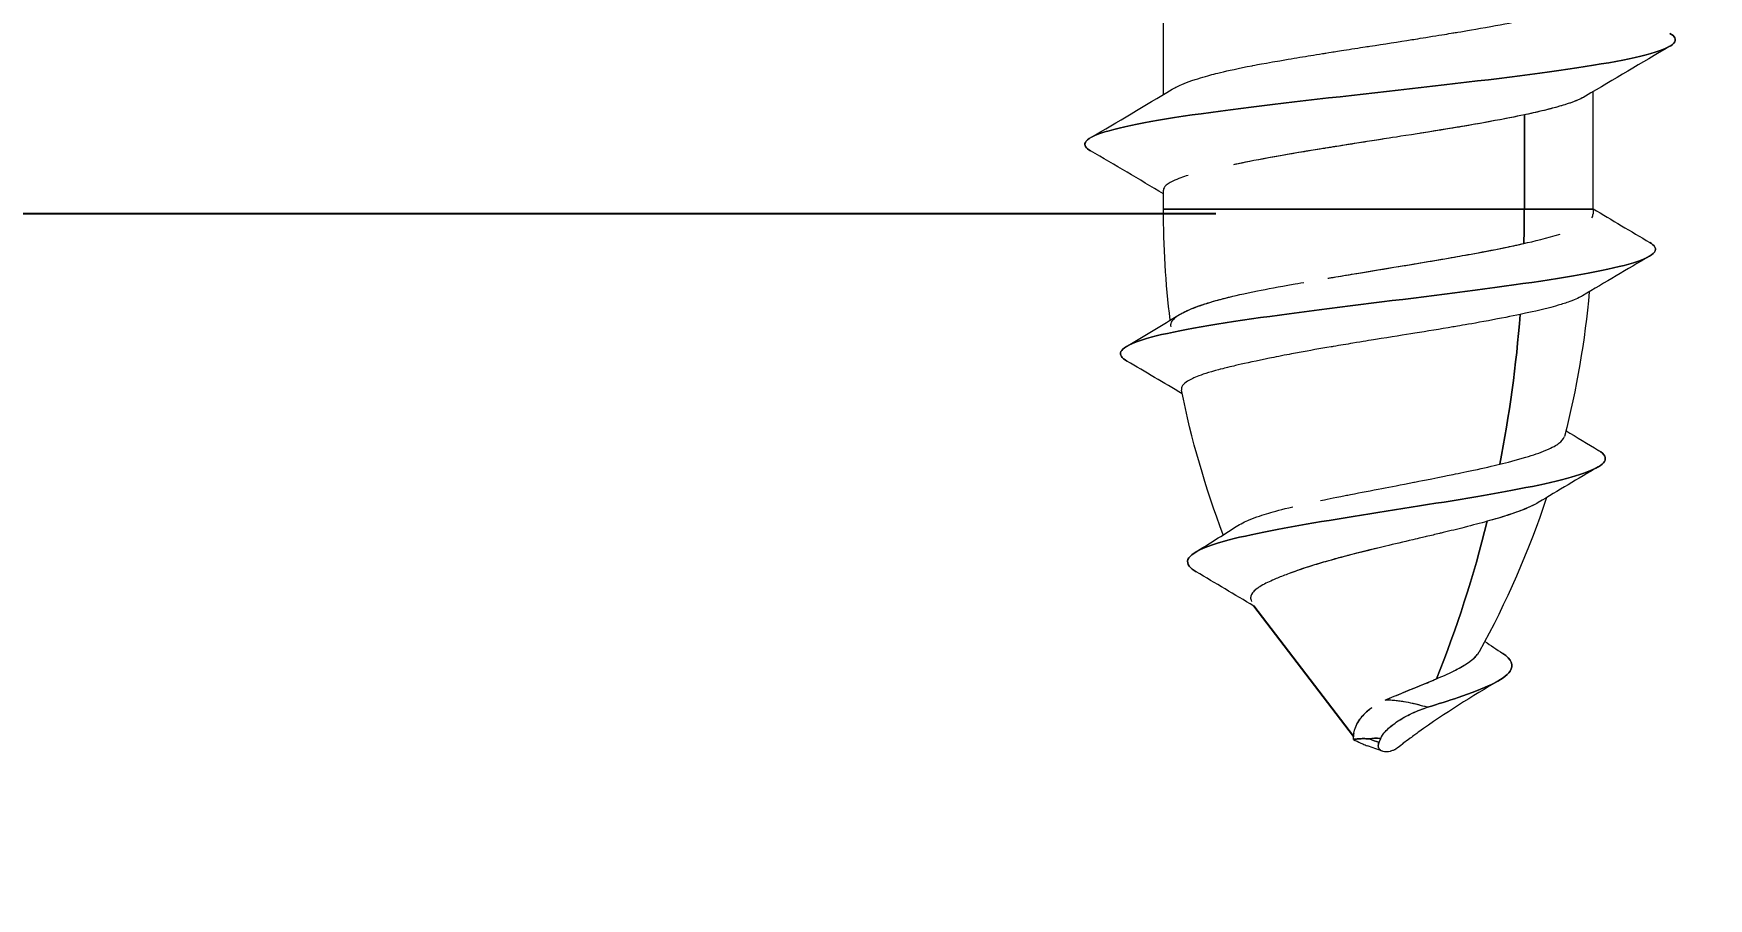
# Model space of a CAD drawing. Header units: inches. Extents: x 10 to 190, y 5 to 37.
# Drawn here: x 102.558 to 103.443, y 8.335 to 8.792 of the extents above; entities that cross this region are included whole.
import ezdxf
from ezdxf import colors
from ezdxf.entities.mleader import LeaderData, LeaderLine
from ezdxf.math import Vec2, Vec3

# ---------------------------------------------------------------- set-up
doc = ezdxf.new("R2010")
doc.units = ezdxf.units.IN
doc.header["$MEASUREMENT"] = 0
doc.styles.add('Tahoma', font='tahoma.ttf')

msp = doc.modelspace()

# ---------------------------------------------------------------- linework, layer by layer
at = {"color": 0, "linetype": 'Continuous', "lineweight": 0, "extrusion": (-1, 6.12323e-17, 0)}
for p, q in [((103.15456, 8.75995), (103.15456, 8.81919)), ((103.19087, 8.773), (103.19087, 8.773)), ((103.19087, 8.773), (103.19087, 8.773)), ((103.38156, 8.69937), (103.38156, 8.7614)), ((103.34525, 8.69937), (103.34525, 8.74917)), ((103.34525, 8.74917), (103.34525, 8.69937)), ((103.15456, 8.69937), (103.15456, 8.70936)), ((103.34525, 8.69937), (103.15456, 8.69937)), ((103.15456, 8.69937), (103.34525, 8.69937)), ((103.38156, 8.69937), (103.34525, 8.69937)), ((103.34525, 8.69937), (103.38156, 8.69937)), ((103.25534, 8.41913), (103.25543, 8.41914))]:
    msp.add_line(p, q, dxfattribs=at)
for p, q in [((103.18218, 8.6969), (101.49925, 8.6969)), ((103.25491, 8.42069), (103.20229, 8.48953))]:
    msp.add_line(p, q)
msp.add_circle((101.83282, 12.95665), 6.76088)
at = {"color": 0, "linetype": 'Continuous', "lineweight": 0, "extrusion": (0, 0, -1)}
for centre, start, end in [((-103.6397, 8.69937), 353.04606, 360), ((-102.89643, 8.69937), 185.16645, 194.34115), ((-103.6397, 8.69937), 339.21542, 348.63189), ((-102.89643, 8.69937), 198.31632, 208.83062)]:
    msp.add_arc(centre, 0.48513, start, end, dxfattribs=at)
at = {"color": 0, "linetype": 'Continuous', "lineweight": 0}
for centre, major_axis, ratio, start_param, end_param in [((103.01532, 8.69937), (0, 0.48513), 0.68008, -1.608287, -1.570796), ((103.01532, 8.69937), (0, 0.48513), 0.68008, -1.8525, -1.685841), ((103.01532, 8.69937), (0, 0.48513), 0.68008, -2.108099, -1.917872), ((103.54362, 8.49684), (-0.28831, -0.0799), 0.192451, -0.090168, -0.064586)]:
    msp.add_ellipse(centre, major_axis=major_axis, ratio=ratio, start_param=start_param, end_param=end_param, dxfattribs=at)
at = {"color": 0, "linetype": 'Continuous', "lineweight": 0, "extrusion": (0, 0, -1)}
for centre, major_axis, ratio, start_param, end_param in [((103.01532, 8.69937), (0, -0.48513), 0.68008, -1.570796, -1.533305), ((103.01532, 8.69937), (0, -0.48513), 0.68008, -1.455752, -1.289092), ((103.01532, 8.69937), (0, -0.48513), 0.68008, -1.22372, -1.033494), ((103.29578, 8.42226), (0.02735, 0.00874), 0.462402, -2.398417, -2.245876), ((103.33298, 8.41757), (0.07901, -0.00107), 0.035003, -2.950208, -2.890777), ((104.44659, 9.55527), (1.20548, 1.37483), 0.164648, -2.674024, -2.67129)]:
    msp.add_ellipse(centre, major_axis=major_axis, ratio=ratio, start_param=start_param, end_param=end_param, dxfattribs=at)
at = {"color": 0, "linetype": 'Continuous', "lineweight": 0}
for points, knots in [([(103.15911, 8.76268), (103.16016, 8.76336), (103.16115, 8.76381), (103.16158, 8.76402), (103.16366, 8.76503), (103.16667, 8.7663), (103.1713, 8.76781), (103.17514, 8.76906), (103.17864, 8.77002), (103.18116, 8.77068), (103.18273, 8.77109), (103.18393, 8.77139), (103.18467, 8.77157), (103.18882, 8.77258), (103.19423, 8.77377), (103.20136, 8.77514), (103.20198, 8.77526), (103.20774, 8.7764), (103.22053, 8.77855), (103.22464, 8.77925), (103.22863, 8.77991), (103.23244, 8.78053), (103.23438, 8.78084), (103.23641, 8.78117), (103.23854, 8.78151), (103.23921, 8.78162), (103.23983, 8.78172), (103.2404, 8.78181), (103.24257, 8.78216), (103.24401, 8.78239), (103.24471, 8.7825), (103.24694, 8.78285), (103.25006, 8.78335), (103.25411, 8.78398), (103.25868, 8.78469), (103.26188, 8.78518), (103.26368, 8.78546), (103.27123, 8.78663), (103.27868, 8.78779), (103.28589, 8.78893), (103.2881, 8.78928), (103.29177, 8.78986), (103.29679, 8.79067), (103.30149, 8.79144), (103.30503, 8.79202), (103.30749, 8.79243), (103.30821, 8.79255), (103.30909, 8.7927), (103.31013, 8.79287), (103.31395, 8.79351), (103.31993, 8.79451), (103.32746, 8.79588), (103.3345, 8.79715), (103.34037, 8.79831), (103.34525, 8.79935)], [0.3421887, 0.3421887, 0.3421887, 0.3421887, 0.375, 0.375, 0.375, 0.4375, 0.4375, 0.4375, 0.4759842, 0.4759842, 0.4759842, 0.5, 0.5, 0.5, 0.5625, 0.5625, 0.5625, 0.625, 0.625, 0.625, 0.6607143, 0.6607143, 0.6607143, 0.6785714, 0.6785714, 0.6785714, 0.6822968, 0.6822968, 0.6822968, 0.6964286, 0.6964286, 0.6964286, 0.7232143, 0.7232143, 0.7232143, 0.75, 0.75, 0.75, 0.8125, 0.8125, 0.8125, 0.84375, 0.84375, 0.84375, 0.875, 0.875, 0.875, 0.8883651, 0.8883651, 0.8883651, 0.9375, 0.9375, 0.9375, 1, 1, 1, 1]), ([(103.11605, 8.73016), (103.11354, 8.73164), (103.11258, 8.73311), (103.1151, 8.73827), (103.12734, 8.74196), (103.16858, 8.74933), (103.19804, 8.75301), (103.26157, 8.76039), (103.29583, 8.76407), (103.35667, 8.77144), (103.3831, 8.77513), (103.41819, 8.7825), (103.42676, 8.78618), (103.42436, 8.79064), (103.42349, 8.7914), (103.42219, 8.79217)], [0.10764897, 0.10764897, 0.10764897, 0.10764897, 0.10915389, 0.10915389, 0.11291274, 0.11291274, 0.11667158, 0.11667158, 0.12043042, 0.12043042, 0.12418927, 0.12418927, 0.12794811, 0.12794811, 0.12872891, 0.12872891, 0.12872891, 0.12872891]), ([(103.42219, 8.79217), (103.42349, 8.7914), (103.42436, 8.79064), (103.42676, 8.78618), (103.41819, 8.7825), (103.3831, 8.77513), (103.35667, 8.77144), (103.29583, 8.76407), (103.26157, 8.76039), (103.19804, 8.75301), (103.16858, 8.74933), (103.12734, 8.74196), (103.1151, 8.73827), (103.11258, 8.73311), (103.11354, 8.73164), (103.11605, 8.73016)], [-0.12872891, -0.12872891, -0.12872891, -0.12872891, -0.12794811, -0.12794811, -0.12418927, -0.12418927, -0.12043042, -0.12043042, -0.11667158, -0.11667158, -0.11291274, -0.11291274, -0.10915389, -0.10915389, -0.10764897, -0.10764897, -0.10764897, -0.10764897]), ([(103.378, 8.75927), (103.37612, 8.75807), (103.3735, 8.75692), (103.37036, 8.75578), (103.36725, 8.75465), (103.36337, 8.7535), (103.3595, 8.75249), (103.35563, 8.75147), (103.35071, 8.75032), (103.34525, 8.74917)], [0.8117206, 0.8117206, 0.8117206, 0.8117206, 0.875, 0.875, 0.875, 0.9375, 0.9375, 0.9375, 1, 1, 1, 1]), ([(103.37765, 8.75906), (103.37631, 8.75825), (103.37433, 8.75727), (103.37121, 8.75609), (103.36879, 8.75518), (103.36626, 8.75438), (103.36391, 8.7537), (103.36255, 8.7533), (103.36125, 8.75295), (103.36004, 8.75263), (103.35931, 8.75244), (103.35717, 8.75186), (103.35303, 8.75089), (103.35015, 8.75022), (103.34751, 8.74965), (103.34525, 8.74917)], [0.8242341, 0.8242341, 0.8242341, 0.8242341, 0.875, 0.875, 0.875, 0.9146028, 0.9146028, 0.9146028, 0.9375, 0.9375, 0.9375, 0.96875, 0.96875, 0.96875, 1, 1, 1, 1]), ([(103.34525, 8.74917), (103.34048, 8.74816), (103.33511, 8.74708), (103.32671, 8.74554), (103.31831, 8.74401), (103.31178, 8.74292), (103.30979, 8.74258), (103.30779, 8.74225), (103.30131, 8.74118), (103.29206, 8.73971), (103.28281, 8.73825), (103.27584, 8.73717), (103.27242, 8.73664), (103.269, 8.7361), (103.262, 8.73502), (103.25202, 8.73344), (103.24203, 8.73186), (103.23538, 8.73077), (103.23091, 8.73004), (103.22644, 8.7293), (103.21986, 8.72821), (103.21098, 8.72659), (103.2021, 8.72497), (103.19674, 8.72389), (103.19249, 8.72301), (103.19221, 8.72296), (103.19192, 8.7229), (103.19162, 8.72284)], [0, 0, 0, 0, 0.0625, 0.0625, 0.0625, 0.125, 0.125, 0.125, 0.1875, 0.1875, 0.1875, 0.25, 0.25, 0.25, 0.3125, 0.3125, 0.3125, 0.375, 0.375, 0.375, 0.4375, 0.4375, 0.4375, 0.5, 0.5, 0.5, 0.5042141, 0.5042141, 0.5042141, 0.5042141]), ([(103.34525, 8.74917), (103.34058, 8.74818), (103.33513, 8.7471), (103.32881, 8.74593), (103.31879, 8.74407), (103.31217, 8.74298), (103.31027, 8.74266), (103.30814, 8.74231), (103.30171, 8.74123), (103.29037, 8.73945)], [0, 0, 0, 0, 0.0625, 0.0625, 0.0625, 0.125, 0.125, 0.125, 0.1874488, 0.1874488, 0.1874488, 0.1874488]), ([(103.27122, 8.73645), (103.27069, 8.73637), (103.27017, 8.73629), (103.26966, 8.73621), (103.26669, 8.73574), (103.26322, 8.7352), (103.25928, 8.73458), (103.25579, 8.73403), (103.25232, 8.73349), (103.2489, 8.73294), (103.24685, 8.73262), (103.24401, 8.73216), (103.2404, 8.73159), (103.23986, 8.7315), (103.2393, 8.73141), (103.23872, 8.73131), (103.23525, 8.73075), (103.23195, 8.73022), (103.22884, 8.7297), (103.22594, 8.72921), (103.21932, 8.72812), (103.21003, 8.72641), (103.2024, 8.72501), (103.197, 8.72393), (103.19325, 8.72317), (103.19312, 8.72314), (103.193, 8.72312), (103.19288, 8.72309)], [0.244908, 0.244908, 0.244908, 0.244908, 0.25, 0.25, 0.25, 0.28125, 0.28125, 0.28125, 0.3125, 0.3125, 0.3125, 0.3396513, 0.3396513, 0.3396513, 0.34375, 0.34375, 0.34375, 0.375, 0.375, 0.375, 0.4375, 0.4375, 0.4375, 0.5, 0.5, 0.5, 0.5013727, 0.5013727, 0.5013727, 0.5013727]), ([(103.16757, 8.71716), (103.16519, 8.71644), (103.1622, 8.71545), (103.1596, 8.71419), (103.15759, 8.71322), (103.15613, 8.71223), (103.15532, 8.71122), (103.15518, 8.71104), (103.15501, 8.71081), (103.15486, 8.71053), (103.1547, 8.71021), (103.15455, 8.70982), (103.15456, 8.70936)], [0.625, 0.625, 0.625, 0.625, 0.6875, 0.6875, 0.6875, 0.75, 0.75, 0.75, 0.7712902, 0.7712902, 0.7712902, 0.7952598, 0.7952598, 0.7952598, 0.7952598]), ([(103.13526, 8.61902), (103.13242, 8.62069), (103.13131, 8.62235), (103.13377, 8.62771), (103.14471, 8.63139), (103.18172, 8.63876), (103.20823, 8.64245), (103.26563, 8.64982), (103.29672, 8.6535), (103.35215, 8.66088), (103.37634, 8.66456), (103.40845, 8.67193), (103.41628, 8.67562), (103.41379, 8.6801), (103.41289, 8.6809), (103.41154, 8.6817)], [0.06986645, 0.06986645, 0.06986645, 0.06986645, 0.07156545, 0.07156545, 0.07532429, 0.07532429, 0.07908314, 0.07908314, 0.08284198, 0.08284198, 0.08660083, 0.08660083, 0.09035967, 0.09035967, 0.0911743, 0.0911743, 0.0911743, 0.0911743]), ([(103.41154, 8.6817), (103.41289, 8.6809), (103.41379, 8.6801), (103.41628, 8.67562), (103.40845, 8.67193), (103.37634, 8.66456), (103.35215, 8.66088), (103.29672, 8.6535), (103.26563, 8.64982), (103.20823, 8.64245), (103.18172, 8.63876), (103.14471, 8.63139), (103.13377, 8.62771), (103.13131, 8.62235), (103.13242, 8.62069), (103.13526, 8.61902)], [-0.0911743, -0.0911743, -0.0911743, -0.0911743, -0.09035967, -0.09035967, -0.08660083, -0.08660083, -0.08284198, -0.08284198, -0.07908314, -0.07908314, -0.07532429, -0.07532429, -0.07156545, -0.07156545, -0.06986645, -0.06986645, -0.06986645, -0.06986645]), ([(103.24146, 8.66282), (103.2421, 8.66293), (103.24275, 8.66304), (103.24341, 8.66315), (103.24944, 8.66417), (103.25674, 8.66537), (103.26526, 8.66677), (103.27272, 8.66799), (103.28001, 8.66919), (103.28699, 8.67036), (103.28711, 8.67038), (103.29451, 8.67159), (103.30804, 8.67398), (103.309, 8.67415), (103.31048, 8.67441), (103.31246, 8.67477), (103.31601, 8.6754), (103.32119, 8.67634), (103.32759, 8.67757), (103.3345, 8.6789), (103.34025, 8.68011), (103.34502, 8.68118)], [0.6982106, 0.6982106, 0.6982106, 0.6982106, 0.7033583, 0.7033583, 0.7033583, 0.75, 0.75, 0.75, 0.8125, 0.8125, 0.8125, 0.875, 0.875, 0.875, 0.8973932, 0.8973932, 0.8973932, 0.9375, 0.9375, 0.9375, 1, 1, 1, 1]), ([(103.24269, 8.66303), (103.24666, 8.6637), (103.25039, 8.66432), (103.25396, 8.66491), (103.26136, 8.66613), (103.26975, 8.6675), (103.2786, 8.66896), (103.28947, 8.67076), (103.29965, 8.67249), (103.30829, 8.67402), (103.31021, 8.67436), (103.31206, 8.67469), (103.31418, 8.67508), (103.32209, 8.6765), (103.32962, 8.67793), (103.33621, 8.67929), (103.33935, 8.67993), (103.34229, 8.68057), (103.34502, 8.68118)], [0.6798564, 0.6798564, 0.6798564, 0.6798564, 0.7142857, 0.7142857, 0.7142857, 0.7857143, 0.7857143, 0.7857143, 0.8733901, 0.8733901, 0.8733901, 0.8928571, 0.8928571, 0.8928571, 0.9654359, 0.9654359, 0.9654359, 1, 1, 1, 1]), ([(103.1631, 8.64364), (103.16387, 8.64412), (103.16463, 8.64452), (103.16529, 8.64485), (103.16751, 8.64597), (103.17056, 8.64725), (103.17482, 8.64868), (103.17485, 8.64869), (103.17629, 8.64921), (103.17968, 8.65022), (103.18161, 8.6508), (103.18333, 8.65128), (103.18474, 8.65166), (103.18613, 8.65204), (103.18722, 8.65232), (103.18795, 8.6525), (103.19195, 8.65351), (103.19724, 8.65472), (103.20432, 8.65614), (103.20931, 8.65714), (103.2155, 8.65831), (103.22309, 8.65965), (103.2245, 8.6599), (103.22639, 8.66023), (103.22878, 8.66065)], [0.3500353, 0.3500353, 0.3500353, 0.3500353, 0.375, 0.375, 0.375, 0.4375, 0.4375, 0.4375, 0.4625, 0.4625, 0.4625, 0.4813675, 0.4813675, 0.4813675, 0.5, 0.5, 0.5, 0.5625, 0.5625, 0.5625, 0.625, 0.625, 0.625, 0.6559796, 0.6559796, 0.6559796, 0.6559796]), ([(103.1586, 8.63716), (103.1586, 8.63716), (103.1586, 8.63717), (103.1586, 8.63717), (103.15817, 8.63876), (103.15885, 8.64036), (103.16083, 8.64204), (103.16191, 8.64295), (103.16341, 8.64389), (103.16509, 8.64475), (103.16747, 8.64597), (103.17061, 8.64724), (103.17426, 8.64849), (103.17609, 8.64912), (103.17807, 8.64976), (103.18113, 8.65065), (103.1842, 8.65154), (103.18664, 8.65217), (103.18839, 8.65261), (103.18874, 8.6527), (103.1891, 8.65279), (103.18947, 8.65288)], [0.2498258, 0.2498258, 0.2498258, 0.2498258, 0.25, 0.25, 0.25, 0.3308546, 0.3308546, 0.3308546, 0.375, 0.375, 0.375, 0.4375, 0.4375, 0.4375, 0.46875, 0.46875, 0.46875, 0.5, 0.5, 0.5, 0.5062439, 0.5062439, 0.5062439, 0.5062439]), ([(103.37606, 8.65358), (103.37466, 8.65274), (103.37257, 8.65172), (103.36924, 8.65051), (103.36727, 8.64979), (103.36518, 8.64912), (103.36308, 8.64851), (103.36133, 8.648), (103.35958, 8.64752), (103.35788, 8.64708), (103.35178, 8.64551), (103.34639, 8.64437), (103.34307, 8.64368)], [0.8198428, 0.8198428, 0.8198428, 0.8198428, 0.875, 0.875, 0.875, 0.9090879, 0.9090879, 0.9090879, 0.9375, 0.9375, 0.9375, 1, 1, 1, 1]), ([(103.34307, 8.64368), (103.33842, 8.64271), (103.33287, 8.64161), (103.32626, 8.64039), (103.31971, 8.63917), (103.31452, 8.63828), (103.31116, 8.6377), (103.30949, 8.63742), (103.30827, 8.63721), (103.3075, 8.63708), (103.30075, 8.63594), (103.29398, 8.63484), (103.28734, 8.63377), (103.28197, 8.63291), (103.27501, 8.63179), (103.26655, 8.63041), (103.26387, 8.62998), (103.2599, 8.62933), (103.25471, 8.62847), (103.25137, 8.62792), (103.24789, 8.62734), (103.24432, 8.62674), (103.24391, 8.62667), (103.24351, 8.6266), (103.2431, 8.62653), (103.23744, 8.62558), (103.23179, 8.62459), (103.22625, 8.62357), (103.22388, 8.62314), (103.22076, 8.62256), (103.21703, 8.62183), (103.21276, 8.621), (103.20993, 8.62042), (103.20831, 8.62008), (103.20144, 8.61866), (103.19638, 8.61751), (103.19261, 8.61663), (103.19155, 8.61639), (103.19013, 8.61606), (103.18843, 8.61565), (103.18738, 8.6154), (103.18621, 8.61511), (103.18497, 8.61479), (103.18496, 8.61479), (103.18306, 8.61433), (103.17991, 8.61342), (103.17559, 8.61216), (103.1727, 8.61109), (103.17068, 8.61019), (103.16896, 8.60942), (103.16676, 8.60832), (103.16533, 8.60689), (103.16484, 8.60639), (103.16447, 8.60588), (103.16425, 8.60535), (103.16403, 8.60483), (103.16397, 8.6043), (103.16408, 8.60374)], [0, 0, 0, 0, 0.0625, 0.0625, 0.0625, 0.1042978, 0.1042978, 0.1042978, 0.125, 0.125, 0.125, 0.1875, 0.1875, 0.1875, 0.25, 0.25, 0.25, 0.2857143, 0.2857143, 0.2857143, 0.3178157, 0.3178157, 0.3178157, 0.3214286, 0.3214286, 0.3214286, 0.375, 0.375, 0.375, 0.40625, 0.40625, 0.40625, 0.4375, 0.4375, 0.4375, 0.5, 0.5, 0.5, 0.5219897, 0.5219897, 0.5219897, 0.5357143, 0.5357143, 0.5357143, 0.5625, 0.5625, 0.5625, 0.625, 0.625, 0.625, 0.6875, 0.6875, 0.6875, 0.7176111, 0.7176111, 0.7176111, 0.7471729, 0.7471729, 0.7471729, 0.7471729]), ([(103.33225, 8.5645), (103.336, 8.56542), (103.34091, 8.56666), (103.34611, 8.56824), (103.34797, 8.5688), (103.34977, 8.56938), (103.35149, 8.56997), (103.35334, 8.57061), (103.35508, 8.57126), (103.35669, 8.57193), (103.36017, 8.57338), (103.36222, 8.5746), (103.36354, 8.57558), (103.36479, 8.57651), (103.36606, 8.57771), (103.36644, 8.5792)], [0, 0, 0, 0, 0.0625, 0.0625, 0.0625, 0.0926505, 0.0926505, 0.0926505, 0.125, 0.125, 0.125, 0.1875, 0.1875, 0.1875, 0.2493517, 0.2493517, 0.2493517, 0.2493517]), ([(103.1719, 8.50764), (103.1702, 8.50864), (103.16895, 8.50964), (103.16469, 8.51526), (103.17153, 8.51989), (103.20337, 8.5282), (103.22394, 8.53188), (103.26882, 8.53925), (103.29338, 8.54294), (103.33752, 8.55031), (103.357, 8.55399), (103.38301, 8.56137), (103.38947, 8.56505), (103.38732, 8.56977), (103.38621, 8.5708), (103.38449, 8.57183)], [0.03199958, 0.03199958, 0.03199958, 0.03199958, 0.03301887, 0.03301887, 0.03773585, 0.03773585, 0.04149469, 0.04149469, 0.04525354, 0.04525354, 0.04901238, 0.04901238, 0.05277123, 0.05277123, 0.05382314, 0.05382314, 0.05382314, 0.05382314]), ([(103.38449, 8.57183), (103.38621, 8.5708), (103.38732, 8.56977), (103.38947, 8.56505), (103.38301, 8.56137), (103.357, 8.55399), (103.33752, 8.55031), (103.29338, 8.54294), (103.26882, 8.53925), (103.22394, 8.53188), (103.20337, 8.5282), (103.17153, 8.51989), (103.16469, 8.51526), (103.16895, 8.50964), (103.1702, 8.50864), (103.1719, 8.50764)], [-0.05382314, -0.05382314, -0.05382314, -0.05382314, -0.05277123, -0.05277123, -0.04901238, -0.04901238, -0.04525354, -0.04525354, -0.04149469, -0.04149469, -0.03773585, -0.03773585, -0.03301887, -0.03301887, -0.03199958, -0.03199958, -0.03199958, -0.03199958]), ([(103.2375, 8.54528), (103.24, 8.5458), (103.24427, 8.5467), (103.25058, 8.54796), (103.2515, 8.54815), (103.25246, 8.54834), (103.25346, 8.54854), (103.25889, 8.54961), (103.26445, 8.55069), (103.27004, 8.55175), (103.27444, 8.5526), (103.28008, 8.55367), (103.28685, 8.55498), (103.28735, 8.55508), (103.29297, 8.55615), (103.3031, 8.55819), (103.30387, 8.55834), (103.30504, 8.55858), (103.30661, 8.5589), (103.30939, 8.55946), (103.31343, 8.56028), (103.31846, 8.56137), (103.32391, 8.56254), (103.32847, 8.56358), (103.33225, 8.5645)], [0.625, 0.625, 0.625, 0.625, 0.6795775, 0.6795775, 0.6795775, 0.6875, 0.6875, 0.6875, 0.75, 0.75, 0.75, 0.8125, 0.8125, 0.8125, 0.875, 0.875, 0.875, 0.8975538, 0.8975538, 0.8975538, 0.9375, 0.9375, 0.9375, 1, 1, 1, 1]), ([(103.19297, 8.53158), (103.19524, 8.53304), (103.19777, 8.53423), (103.19994, 8.53514), (103.20162, 8.53584), (103.20341, 8.53652), (103.20532, 8.53716), (103.20688, 8.5377), (103.20851, 8.53821), (103.21017, 8.5387), (103.21313, 8.53958), (103.21723, 8.5407), (103.22293, 8.54205), (103.22293, 8.54205), (103.22294, 8.54205), (103.22294, 8.54205)], [0.378452, 0.378452, 0.378452, 0.378452, 0.4375, 0.4375, 0.4375, 0.471804, 0.471804, 0.471804, 0.5, 0.5, 0.5, 0.5625, 0.5625, 0.5625, 0.5625726, 0.5625726, 0.5625726, 0.5625726]), ([(103.3529, 8.54446), (103.3516, 8.54365), (103.35008, 8.54286), (103.3482, 8.542), (103.34494, 8.54051), (103.3407, 8.53895), (103.33612, 8.53748), (103.33272, 8.53639), (103.32915, 8.53535), (103.32558, 8.53435)], [0.8336456, 0.8336456, 0.8336456, 0.8336456, 0.875, 0.875, 0.875, 0.9467142, 0.9467142, 0.9467142, 1, 1, 1, 1]), ([(103.35263, 8.5443), (103.35154, 8.54364), (103.3502, 8.54293), (103.34855, 8.54216), (103.34687, 8.54138), (103.34511, 8.54066), (103.34336, 8.53999), (103.34174, 8.53938), (103.34013, 8.53881), (103.33859, 8.53829), (103.33374, 8.53666), (103.32915, 8.53534), (103.32558, 8.53435)], [0.8425392, 0.8425392, 0.8425392, 0.8425392, 0.875, 0.875, 0.875, 0.9075007, 0.9075007, 0.9075007, 0.9375, 0.9375, 0.9375, 1, 1, 1, 1]), ([(103.32558, 8.53435), (103.32214, 8.53339), (103.31813, 8.53233), (103.31352, 8.53115), (103.30987, 8.53022), (103.30612, 8.5293), (103.30231, 8.52838), (103.30166, 8.52822), (103.301, 8.52806), (103.30034, 8.5279), (103.29821, 8.52739), (103.2959, 8.52684), (103.29341, 8.52626), (103.292, 8.52593), (103.28964, 8.52538), (103.28631, 8.5246), (103.28135, 8.52344), (103.27656, 8.52232), (103.27201, 8.52123), (103.26876, 8.52046), (103.26392, 8.5193), (103.25778, 8.51775), (103.25612, 8.51734), (103.25448, 8.51692), (103.25285, 8.5165), (103.2522, 8.51633), (103.25155, 8.51617), (103.25091, 8.516), (103.24909, 8.51553), (103.24685, 8.51493), (103.24425, 8.51421), (103.24152, 8.51346), (103.23714, 8.51222), (103.23181, 8.51051), (103.22667, 8.50886), (103.22327, 8.50762), (103.22102, 8.50677), (103.21875, 8.50592), (103.2167, 8.50511), (103.21485, 8.50435), (103.21388, 8.50395), (103.21297, 8.50356), (103.21211, 8.50318), (103.20989, 8.5022), (103.20754, 8.50108), (103.2055, 8.49981), (103.20485, 8.49941), (103.20401, 8.49886), (103.20319, 8.49818), (103.20221, 8.49736), (103.20181, 8.49681), (103.20161, 8.49654), (103.20074, 8.49536), (103.20051, 8.49423), (103.20072, 8.49314), (103.20078, 8.49284), (103.20089, 8.49248), (103.20109, 8.49205)], [0, 0, 0, 0, 0.0625, 0.0625, 0.0625, 0.1158571, 0.1158571, 0.1158571, 0.125, 0.125, 0.125, 0.15625, 0.15625, 0.15625, 0.1875, 0.1875, 0.1875, 0.25, 0.25, 0.25, 0.3125, 0.3125, 0.3125, 0.3348726, 0.3348726, 0.3348726, 0.34375, 0.34375, 0.34375, 0.375, 0.375, 0.375, 0.4375, 0.4375, 0.4375, 0.5, 0.5, 0.5, 0.5409445, 0.5409445, 0.5409445, 0.5625, 0.5625, 0.5625, 0.625, 0.625, 0.625, 0.65625, 0.65625, 0.65625, 0.6875, 0.6875, 0.6875, 0.75, 0.75, 0.75, 0.7709624, 0.7709624, 0.7709624, 0.7709624]), ([(103.27201, 8.52123), (103.26455, 8.51945), (103.25715, 8.51762), (103.25012, 8.51574), (103.241, 8.51331), (103.23251, 8.51082), (103.22525, 8.5083), (103.22379, 8.50779), (103.22237, 8.50728), (103.22102, 8.50677)], [0.25, 0.25, 0.25, 0.25, 0.3476611, 0.3476611, 0.3476611, 0.4744341, 0.4744341, 0.4744341, 0.5, 0.5, 0.5, 0.5]), ([(103.20433, 8.49904), (103.20272, 8.4979), (103.20161, 8.49677), (103.20105, 8.49561), (103.20067, 8.4948), (103.20055, 8.49398), (103.20072, 8.49314), (103.20079, 8.49278), (103.20092, 8.49242), (103.20109, 8.49205)], [0.6397109, 0.6397109, 0.6397109, 0.6397109, 0.7045485, 0.7045485, 0.7045485, 0.75, 0.75, 0.75, 0.7695749, 0.7695749, 0.7695749, 0.7695749]), ([(103.29403, 8.43605), (103.29968, 8.43779), (103.30519, 8.43952), (103.32395, 8.44589), (103.3345, 8.45051), (103.33988, 8.45828), (103.33859, 8.46142), (103.33381, 8.46456)], [0.007664053, 0.007664053, 0.007664053, 0.007664053, 0.009433962, 0.009433962, 0.014150943, 0.014150943, 0.017355545, 0.017355545, 0.017355545, 0.017355545]), ([(103.33381, 8.46456), (103.33859, 8.46142), (103.33988, 8.45828), (103.3345, 8.45051), (103.32395, 8.44589), (103.30519, 8.43952), (103.29968, 8.43779), (103.29403, 8.43605)], [-0.017355545, -0.017355545, -0.017355545, -0.017355545, -0.014150943, -0.014150943, -0.009433962, -0.009433962, -0.007664053, -0.007664053, -0.007664053, -0.007664053]), ([(103.29876, 8.45107), (103.30187, 8.4524), (103.30502, 8.45382), (103.30779, 8.45521), (103.31057, 8.45659), (103.313, 8.45797), (103.3149, 8.45922), (103.31722, 8.46075), (103.31905, 8.46224), (103.32039, 8.46391), (103.3208, 8.4644), (103.32114, 8.46492), (103.32143, 8.46543)], [0, 0, 0, 0, 0.0625, 0.0625, 0.0625, 0.125, 0.125, 0.125, 0.201483, 0.201483, 0.201483, 0.2244007, 0.2244007, 0.2244007, 0.2244007]), ([(103.30801, 8.45531), (103.30801, 8.45531), (103.30801, 8.45531), (103.30801, 8.45531), (103.31007, 8.45634), (103.31267, 8.45772), (103.31523, 8.45944), (103.31643, 8.46025), (103.31836, 8.46159), (103.32, 8.46345), (103.32034, 8.46382), (103.32069, 8.46426), (103.32103, 8.46477), (103.3212, 8.46502), (103.32137, 8.4653), (103.32152, 8.46559)], [0.0624808, 0.0624808, 0.0624808, 0.0624808, 0.0625, 0.0625, 0.0625, 0.125, 0.125, 0.125, 0.1875, 0.1875, 0.1875, 0.2133977, 0.2133977, 0.2133977, 0.2266291, 0.2266291, 0.2266291, 0.2266291]), ([(103.27163, 8.43984), (103.27481, 8.44121), (103.27806, 8.44256), (103.2813, 8.44388), (103.28459, 8.44523), (103.28788, 8.44655), (103.29106, 8.44785), (103.29372, 8.44894), (103.29631, 8.45001), (103.29876, 8.45107)], [0, 0, 0, 0, 0.348333, 0.348333, 0.348333, 0.703031, 0.703031, 0.703031, 1, 1, 1, 1]), ([(103.27163, 8.43984), (103.27646, 8.44192), (103.28125, 8.44384), (103.28558, 8.4456), (103.28742, 8.44635), (103.29204, 8.44817), (103.29876, 8.45107)], [0, 0, 0, 0, 0.5, 0.5, 0.5, 1, 1, 1, 1]), ([(103.25492, 8.41906), (103.25483, 8.42127), (103.25519, 8.42342), (103.25598, 8.42543), (103.25691, 8.4278), (103.2584, 8.43007), (103.26033, 8.43213), (103.26157, 8.43345), (103.26301, 8.43471), (103.26461, 8.43587)], [0.000043446, 0.000043446, 0.000043446, 0.000043446, 0.000260625, 0.000260625, 0.000260625, 0.0005178201, 0.0005178201, 0.0005178201, 0.0006820747, 0.0006820747, 0.0006820747, 0.0006820747]), ([(103.26461, 8.43587), (103.26395, 8.43539), (103.2633, 8.43488), (103.26267, 8.43435), (103.26166, 8.43349), (103.26071, 8.43257), (103.25985, 8.4316), (103.25966, 8.43138), (103.25947, 8.43116), (103.25929, 8.43094)], [0.0002162365, 0.0002162365, 0.0002162365, 0.0002162365, 0.0002888449, 0.0002888449, 0.0002888449, 0.0004065017, 0.0004065017, 0.0004065017, 0.000432473, 0.000432473, 0.000432473, 0.000432473]), ([(103.26941, 8.41965), (103.27003, 8.42106), (103.27113, 8.42263), (103.27291, 8.42438), (103.27444, 8.42588), (103.27634, 8.42738), (103.27863, 8.42887), (103.28094, 8.43037), (103.2834, 8.43171), (103.28591, 8.43289), (103.28882, 8.43425), (103.29159, 8.4353), (103.29403, 8.43605)], [0, 0, 0, 0, 0.0002243525, 0.0002243525, 0.0002243525, 0.000448705, 0.000448705, 0.000448705, 0.0006730576, 0.0006730576, 0.0006730576, 0.0008974101, 0.0008974101, 0.0008974101, 0.0008974101]), ([(103.29403, 8.43605), (103.28991, 8.43726), (103.28607, 8.43818), (103.28257, 8.4388), (103.27856, 8.43951), (103.27488, 8.43986), (103.27163, 8.43984)], [0, 0, 0, 0, 0.0003495689, 0.0003495689, 0.0003495689, 0.0006991378, 0.0006991378, 0.0006991378, 0.0006991378]), ([(103.29403, 8.43605), (103.29077, 8.43701), (103.28745, 8.43786), (103.28234, 8.43886), (103.2806, 8.43915), (103.27705, 8.43959), (103.27526, 8.43975), (103.27283, 8.43983), (103.27223, 8.43984), (103.27163, 8.43984)], [0.005519479, 0.005519479, 0.005519479, 0.005519479, 0.005783456, 0.005783456, 0.0059186472, 0.0059186472, 0.0060538385, 0.0060538385, 0.006098043, 0.006098043, 0.006098043, 0.006098043]), ([(103.25929, 8.43094), (103.25866, 8.43019), (103.25812, 8.42943), (103.25764, 8.42868), (103.25699, 8.42765), (103.25646, 8.42661), (103.25604, 8.42559), (103.25601, 8.4255), (103.25597, 8.4254), (103.25593, 8.42531)], [0.000432473, 0.000432473, 0.000432473, 0.000432473, 0.000518868, 0.000518868, 0.000518868, 0.0006375771, 0.0006375771, 0.0006375771, 0.0006487095, 0.0006487095, 0.0006487095, 0.0006487095]), ([(103.25491, 8.42069), (103.25491, 8.42058), (103.2549, 8.42048), (103.2549, 8.42038), (103.25489, 8.4202), (103.25489, 8.42003), (103.25489, 8.41988)], [0.00081088685, 0.00081088685, 0.00081088685, 0.00081088685, 0.0008204939, 0.0008204939, 0.0008204939, 0.00083791641, 0.00083791641, 0.00083791641, 0.00083791641]), ([(103.25489, 8.41988), (103.25489, 8.41978), (103.2549, 8.41971), (103.2549, 8.41968), (103.2549, 8.41967), (103.2549, 8.4196), (103.2549, 8.41947)], [0.00083791641, 0.00083791641, 0.00083791641, 0.00083791641, 0.0008446738, 0.0008446738, 0.0008446738, 0.00085143119, 0.00085143119, 0.00085143119, 0.00085143119]), ([(103.25492, 8.41906), (103.25501, 8.41908), (103.25508, 8.41909), (103.25513, 8.41909), (103.25518, 8.4191), (103.25522, 8.41911), (103.25523, 8.41911), (103.25524, 8.41911), (103.25524, 8.41911), (103.25525, 8.41911), (103.25526, 8.41911), (103.25529, 8.41912), (103.25534, 8.41913)], [0.0013823797, 0.0013823797, 0.0013823797, 0.0013823797, 0.00139352685, 0.00139352685, 0.00139352685, 0.00140337514, 0.00140337514, 0.00140337514, 0.00140829928, 0.00140829928, 0.00140829928, 0.00141322343, 0.00141322343, 0.00141322343, 0.00141322343]), ([(103.25646, 8.41929), (103.25658, 8.4193), (103.2567, 8.41932), (103.25682, 8.41933), (103.25715, 8.41937), (103.25751, 8.4194), (103.2579, 8.41943), (103.25809, 8.41944), (103.25828, 8.41945), (103.25848, 8.41946)], [0.00148107964, 0.00148107964, 0.00148107964, 0.00148107964, 0.00150100428, 0.00150100428, 0.00150100428, 0.00155410833, 0.00155410833, 0.00155410833, 0.00157977959, 0.00157977959, 0.00157977959, 0.00157977959]), ([(103.25848, 8.41946), (103.25817, 8.41945), (103.25787, 8.41943), (103.25759, 8.4194), (103.25718, 8.41937), (103.2568, 8.41933), (103.25646, 8.41929)], [0.00018679759, 0.00018679759, 0.00018679759, 0.00018679759, 0.00022541728, 0.00022541728, 0.00022541728, 0.00028288431, 0.00028288431, 0.00028288431, 0.00028288431]), ([(103.25848, 8.41946), (103.25864, 8.41947), (103.25879, 8.41948), (103.25895, 8.41948), (103.25961, 8.4195), (103.2603, 8.41951), (103.261, 8.41949), (103.26165, 8.41947), (103.26232, 8.41943), (103.263, 8.41938), (103.26316, 8.41936), (103.26332, 8.41935), (103.26348, 8.41933)], [0.0015797796, 0.0015797796, 0.0015797796, 0.0015797796, 0.0015992603, 0.0015992603, 0.0015992603, 0.0016823755, 0.0016823755, 0.0016823755, 0.0017591716, 0.0017591716, 0.0017591716, 0.0017771795, 0.0017771795, 0.0017771795, 0.0017771795]), ([(103.26348, 8.41933), (103.26257, 8.41942), (103.26173, 8.41947), (103.26095, 8.41949), (103.26003, 8.41951), (103.25921, 8.4195), (103.25848, 8.41946)], [-0.0000053759, -0.0000053759, -0.0000053759, -0.0000053759, 0.0000829667, 0.0000829667, 0.0000829667, 0.0001867976, 0.0001867976, 0.0001867976, 0.0001867976]), ([(103.2589, 8.41715), (103.25923, 8.417), (103.25956, 8.41685), (103.25989, 8.41671), (103.26071, 8.41636), (103.26154, 8.41602), (103.26237, 8.41571)], [0.00030307292, 0.00030307292, 0.00030307292, 0.00030307292, 0.00033073964, 0.00033073964, 0.00033073964, 0.00039891756, 0.00039891756, 0.00039891756, 0.00039891756]), ([(103.26348, 8.41933), (103.26387, 8.41945), (103.26428, 8.41953), (103.26526, 8.41969), (103.26584, 8.41974), (103.26703, 8.41978), (103.26765, 8.41977), (103.26865, 8.41972), (103.26903, 8.41968), (103.26941, 8.41965)], [-0.006307656, -0.006307656, -0.006307656, -0.006307656, -0.0062566253, -0.0062566253, -0.0061890297, -0.0061890297, -0.0061214341, -0.0061214341, -0.006080853, -0.006080853, -0.006080853, -0.006080853]), ([(103.26941, 8.41965), (103.26953, 8.41991), (103.26967, 8.42019), (103.26983, 8.42048), (103.27046, 8.42162), (103.27144, 8.42294), (103.27291, 8.42438)], [0, 0, 0, 0, 0.0000448764, 0.0000448764, 0.0000448764, 0.0002243525, 0.0002243525, 0.0002243525, 0.0002243525]), ([(103.27736, 8.41389), (103.27717, 8.4138), (103.27697, 8.41371), (103.27658, 8.41354), (103.2764, 8.41346), (103.27602, 8.41331), (103.27583, 8.41324), (103.27525, 8.41304), (103.27486, 8.41291), (103.2744, 8.41279), (103.27434, 8.41277), (103.27428, 8.41276)], [0.005486904, 0.005486904, 0.005486904, 0.005486904, 0.00550456377, 0.00550456377, 0.00552075258, 0.00552075258, 0.00553694138, 0.00553694138, 0.00556931899, 0.00556931899, 0.005574402, 0.005574402, 0.005574402, 0.005574402])]:
    msp.add_open_spline(points, degree=3, knots=knots, dxfattribs=at)
for points in [[(103.42213, 8.78541), (103.40728, 8.77667), (103.39244, 8.76791), (103.37765, 8.75906)], [(103.11593, 8.73699), (103.13036, 8.7455), (103.14476, 8.75405), (103.15911, 8.76268)], [(103.15456, 8.70745), (103.14175, 8.71506), (103.12891, 8.72262), (103.11605, 8.73016)], [(103.24093, 8.73167), (103.24093, 8.73167), (103.24092, 8.73167), (103.24092, 8.73167)], [(103.24093, 8.73167), (103.24093, 8.73167), (103.24093, 8.73167), (103.24092, 8.73167)], [(103.3809, 8.69478), (103.38135, 8.6955), (103.38155, 8.69619), (103.38155, 8.69684)], [(103.38156, 8.69937), (103.38156, 8.69852), (103.38156, 8.69768), (103.38155, 8.69684)], [(103.38156, 8.69955), (103.39153, 8.69357), (103.40153, 8.68762), (103.41154, 8.6817)], [(103.34502, 8.68118), (103.35004, 8.68232), (103.35739, 8.68399), (103.36412, 8.68619)], [(103.4114, 8.67447), (103.3996, 8.66754), (103.38781, 8.66058), (103.37606, 8.65358)], [(103.13502, 8.62676), (103.1444, 8.63236), (103.15377, 8.63798), (103.1631, 8.64364)], [(103.16448, 8.60177), (103.15475, 8.60755), (103.14501, 8.61329), (103.13526, 8.61902)], [(103.36722, 8.58229), (103.37297, 8.57879), (103.37873, 8.5753), (103.38449, 8.57183)], [(103.38418, 8.56307), (103.37364, 8.55685), (103.36312, 8.5506), (103.35263, 8.5443)], [(103.17125, 8.51789), (103.17853, 8.5224), (103.18578, 8.52696), (103.19297, 8.53158)], [(103.20229, 8.48953), (103.1922, 8.49562), (103.18205, 8.50164), (103.1719, 8.50764)], [(103.32437, 8.47085), (103.3275, 8.46873), (103.33064, 8.46664), (103.33381, 8.46456)], [(103.33217, 8.45049), (103.31767, 8.44172), (103.303, 8.4329), (103.28951, 8.42304)], [(103.28591, 8.43289), (103.28902, 8.43435), (103.29184, 8.43538), (103.29403, 8.43605)], [(103.27649, 8.42739), (103.27716, 8.42789), (103.27788, 8.42839), (103.27863, 8.42887)], [(103.27863, 8.42887), (103.27991, 8.4297), (103.28118, 8.43044), (103.28237, 8.4311)], [(103.28283, 8.43134), (103.28394, 8.43193), (103.28498, 8.43245), (103.28591, 8.43289)], [(103.2549, 8.41947), (103.25491, 8.41934), (103.25491, 8.4192), (103.25492, 8.41906)], [(103.25646, 8.41929), (103.25587, 8.41922), (103.25536, 8.41912), (103.25492, 8.41906)], [(103.25492, 8.41906), (103.25616, 8.41844), (103.25748, 8.41779), (103.2589, 8.41715)], [(103.26941, 8.41965), (103.26703, 8.41989), (103.26505, 8.41978), (103.26348, 8.41933)], [(103.26348, 8.41933), (103.26515, 8.41871), (103.26681, 8.41809), (103.26847, 8.41746)], [(103.26847, 8.41746), (103.26681, 8.41809), (103.26515, 8.41871), (103.26348, 8.41933)], [(103.26918, 8.41342), (103.26815, 8.41426), (103.2677, 8.4156), (103.26847, 8.41746)], [(103.26813, 8.41519), (103.26802, 8.41586), (103.26813, 8.41663), (103.26847, 8.41746)], [(103.26847, 8.41746), (103.26877, 8.41817), (103.26908, 8.4189), (103.26941, 8.41965)], [(103.28491, 8.41969), (103.28239, 8.41785), (103.27979, 8.4159), (103.27736, 8.41389)], [(103.28491, 8.41969), (103.28202, 8.41758), (103.27948, 8.41565), (103.27736, 8.41389)], [(103.2895, 8.42304), (103.28821, 8.4221), (103.28668, 8.42099), (103.28491, 8.41969)], [(103.2703, 8.4128), (103.26766, 8.41376), (103.26502, 8.41473), (103.26237, 8.41571)], [(103.26918, 8.41342), (103.2686, 8.4139), (103.26825, 8.41451), (103.26813, 8.41519)], [(103.27139, 8.41253), (103.27042, 8.41266), (103.26968, 8.41301), (103.26918, 8.41342)], [(103.27428, 8.41276), (103.27309, 8.41245), (103.27212, 8.41244), (103.27139, 8.41253)], [(103.27736, 8.41389), (103.27639, 8.41342), (103.27536, 8.41304), (103.27428, 8.41276)]]:
    msp.add_open_spline(points, degree=3, dxfattribs=at)

# ---------------------------------------------------------------- leaders
ml = msp.add_multileader_mtext('Standard')
ml.set_content('5/16" STAINLESS STEEL LAG BOLT OR STRUCTURAL SCREW WITH 2-1/2" MIN. EMBEDMENT AND FLAT WASHER', color=256, style='Tahoma')
ml.set_leader_properties()
ml.build(insert=Vec2(0, 0))
ml.multileader.update_dxf_attribs({"dogleg_length": 0.36, "arrow_head_size": 0.34375, "scale": 4})
ctx = ml.context
ctx.base_point, ctx.scale, ctx.char_height, ctx.arrow_head_size, ctx.landing_gap_size, ctx.plane_origin = Vec3(111.34022, 9.01151), 4, 0.34375, 0.34375, 0.495, Vec3(104.32748, 12.29702)
notes = []
notes.append((ctx, [(0, (1, 1, 0), (109.36022, 9.01151), (1, 0), 1.98, [(0, [(103.4243, 9.89328)], 0, [])])]))
ctx.mtext.insert, ctx.mtext.width, ctx.mtext.flow_direction = Vec3(111.83522, 9.18651), 7.5774585, 5
for ctx, leaders in notes:
    for number, flags, end, landing, length, lines in leaders:
        leader = LeaderData()
        leader.index, (leader.has_last_leader_line, leader.has_dogleg_vector, leader.attachment_direction) = number, flags
        leader.last_leader_point, leader.dogleg_vector, leader.dogleg_length = Vec3(end), Vec3(landing), length
        for number, points, colour, breaks in lines:
            line = LeaderLine()
            line.index, line.vertices, line.color, line.breaks = number, Vec3.list(points), colors.encode_raw_color(colour), breaks
            leader.lines.append(line)
        ctx.leaders.append(leader)

doc.saveas('drawing.dxf')
